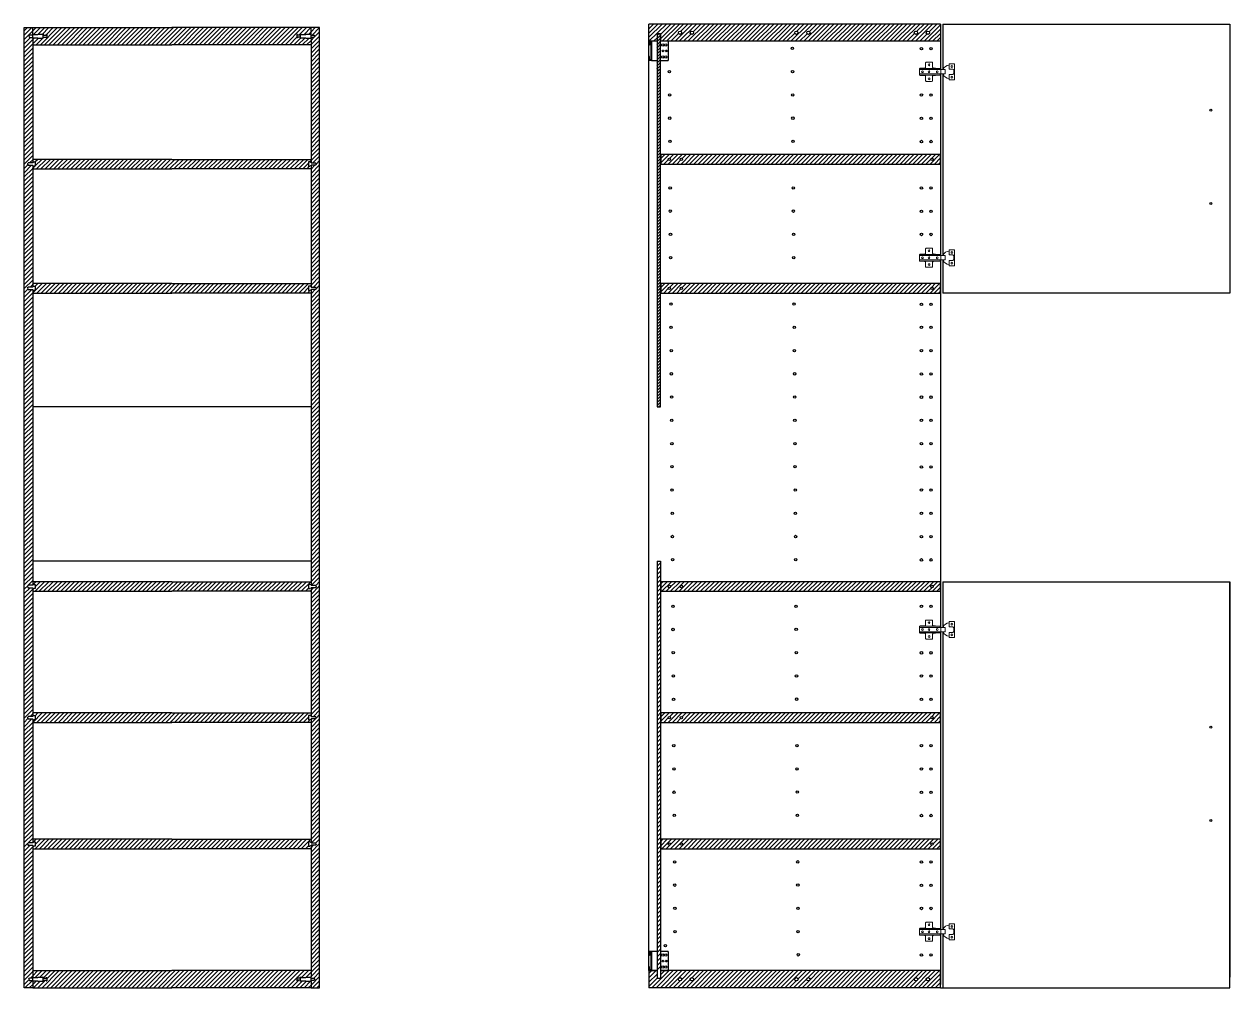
# Model space of a CAD drawing. Header units: millimetres. Extents: x 2171 to 32800, y 1650 to 15812.
# Drawn here: x 18973 to 21495, y 2810 to 4826 of the extents above; entities that cross this region are included whole.
import ezdxf

# ---------------------------------------------------------------- set-up
doc = ezdxf.new("R2010")
doc.units = ezdxf.units.MM
for name, color, linetype, lineweight in [('A-FURN_Num_Penna__252_Num_Penna__252_Num_Penna__3_Num_Penna__252_Num_Penna__252_Num_Penna__252_Num_Penna__252_Num_Penna__252_Num_Penna__252_Num_Penna__252_Num_Penna__252_Num_Penna__252_Num_Penna__252_Num_Penna__252_Num_Penna__5', 5, 'Continuous', 18), ('INFO_Num_Penna__2_Num_Penna__2_Num_Penna__2_Num_Penna__2_Num_Penna__5', 5, 'Continuous', 18), ('PDF _Geometria_Num_Penna__5', 5, 'Continuous', 18), ('PDF22_Geometry_Num_Penna__1_Num_Penna__255_Num_Penna__5_Num_Penna__5_Num_Penna__5', 5, 'Continuous', 18)]:
    doc.layers.add(name, color=color, linetype=linetype, lineweight=lineweight)

msp = doc.modelspace()

# ---------------------------------------------------------------- hatches: boundary and pattern name
h = msp.add_hatch()
h.set_pattern_fill('ANSI31', color=8, scale=2)
h.paths.add_polyline_path([(18991.2, 3372.9), (18981.4, 3372.9), (18980.2, 3375.4), (18981.4, 3377.9), (18991.2, 3377.9), (18991.2, 3378.9), (18991.2, 3385.4), (18991.2, 3647.2), (18981.4, 3647.2), (18980.2, 3649.7), (18981.4, 3652.2), (18991.2, 3652.2), (18991.2, 3653.2), (18991.2, 3659.7), (18991.2, 4270.9), (18981.4, 4270.9), (18980.2, 4273.4), (18981.4, 4275.9), (18991.2, 4275.9), (18991.2, 4276.9), (18991.2, 4283.4), (18991.2, 4530.4), (18981.4, 4530.4), (18980.2, 4532.9), (18981.4, 4535.4), (18991.2, 4535.4), (18991.2, 4536.4), (18991.2, 4542.9), (18991.2, 4797.9), (18984.4, 4797.9), (18983.2, 4800.4), (18984.4, 4802.9), (18991.2, 4802.9), (18991.2, 4805.4), (18991.2, 4818.4), (18973.2, 4818.4), (18973.2, 2810.4), (18991.2, 2810.4), (18991.2, 2825.9), (18984.4, 2825.9), (18983.2, 2828.4), (18984.4, 2830.9), (18991.2, 2830.9), (18991.2, 2833.4), (18991.2, 2846.4), (18991.2, 3108.6), (18981.4, 3108.6), (18980.2, 3111.1), (18981.4, 3113.6), (18991.2, 3113.6), (18991.2, 3114.6), (18991.2, 3121.1)])
h = msp.add_hatch()
h.set_pattern_fill('ANSI31', color=8, scale=2)
h.paths.add_polyline_path([(19551.2, 4805.4), (19552.2, 4804.1), (19562.2, 4804.1), (19572.2, 4804.1), (19573.2, 4805.4), (19573.2, 4818.4), (19282.2, 4818.4), (18991.2, 4818.4), (18991.2, 4805.4), (18992.2, 4804.1), (19002.2, 4804.1), (19012.2, 4804.1), (19013.2, 4805.4), (19013.2, 4802.4), (19019.2, 4802.4), (19019.2, 4803.9), (19020.7, 4803.9), (19020.7, 4796.9), (19019.2, 4796.9), (19019.2, 4798.4), (19013.2, 4798.4), (19013.2, 4795.4), (19012.2, 4796.6), (19002.2, 4796.6), (18992.2, 4796.6), (18991.2, 4795.4), (18991.2, 4782.4), (19282.2, 4782.4), (19573.2, 4782.4), (19573.2, 4795.4), (19572.2, 4796.6), (19562.2, 4796.6), (19552.2, 4796.6), (19551.2, 4795.4), (19551.2, 4798.4), (19545.2, 4798.4), (19545.2, 4796.9), (19543.7, 4796.9), (19543.7, 4803.9), (19545.2, 4803.9), (19545.2, 4802.4), (19551.2, 4802.4)])
h = msp.add_hatch()
h.set_pattern_fill('ANSI31', color=8, scale=2)
h.paths.add_polyline_path([(19573.2, 3372.9), (19583, 3372.9), (19584.2, 3375.4), (19583, 3377.9), (19573.2, 3377.9), (19573.2, 3378.9), (19573.2, 3385.4), (19573.2, 3647.2), (19583, 3647.2), (19584.2, 3649.7), (19583, 3652.2), (19573.2, 3652.2), (19573.2, 3653.2), (19573.2, 3659.7), (19573.2, 4270.9), (19583, 4270.9), (19584.2, 4273.4), (19583, 4275.9), (19573.2, 4275.9), (19573.2, 4276.9), (19573.2, 4283.4), (19573.2, 4530.4), (19583, 4530.4), (19584.2, 4532.9), (19583, 4535.4), (19573.2, 4535.4), (19573.2, 4536.4), (19573.2, 4542.9), (19573.2, 4797.9), (19580, 4797.9), (19581.2, 4800.4), (19580, 4802.9), (19573.2, 4802.9), (19573.2, 4805.4), (19573.2, 4818.4), (19591.2, 4818.4), (19591.2, 2810.4), (19573.2, 2810.4), (19573.2, 2825.9), (19580, 2825.9), (19581.2, 2828.4), (19580, 2830.9), (19573.2, 2830.9), (19573.2, 2833.4), (19573.2, 2846.4), (19573.2, 3108.6), (19583, 3108.6), (19584.2, 3111.1), (19583, 3113.6), (19573.2, 3113.6), (19573.2, 3114.6), (19573.2, 3121.1)])
h = msp.add_hatch()
h.set_pattern_fill('ANSI31', color=8, scale=1.4)
h.paths.add_polyline_path([(20304, 4805.3), (20297, 4805.3), (20297, 4789.7), (20297, 4730.4), (20304, 4730.4)])
h = msp.add_hatch()
h.set_pattern_fill('ANSI31', color=8, scale=1.4)
edge = h.paths.add_edge_path()
edge.add_line((20297, 4025.3), (20304, 4025.3))
edge.add_line((20304, 4025.3), (20304, 4805.3))
edge.add_line((20297, 4805.3), (20297, 4025.3))
edge.add_line((20297, 4730.4), (20304, 4730.4))
h = msp.add_hatch()
h.set_pattern_fill('ANSI31', color=8, scale=2)
h.paths.add_polyline_path([(19568.2, 4537.4), (19570.7, 4537.4), (19573.2, 4536.4), (19573.2, 4542.9), (19282.2, 4542.9), (18991.2, 4542.9), (18991.2, 4536.4), (18993.7, 4537.4), (18996.2, 4537.4), (18996.2, 4528.4), (18993.7, 4528.4), (18991.2, 4529.4), (18991.2, 4522.9), (19282.2, 4522.9), (19573.2, 4522.9), (19573.2, 4529.4), (19570.7, 4528.4), (19568.2, 4528.4)])
h = msp.add_hatch()
h.set_pattern_fill('ANSI31', color=8, scale=2)
h.paths.add_polyline_path([(20890, 4552.9), (20604.7, 4552.9), (20304.7, 4552.9), (20304.7, 4532.9), (20604.7, 4532.9), (20890, 4532.9)])
h.paths.add_polyline_path([(20345.4, 4542.9, -1), (20350.4, 4542.9, -1)], flags=16)
h.paths.add_polyline_path([(20320.4, 4542.9, -1), (20325.4, 4542.9, -1)], flags=16)
h.paths.add_polyline_path([(20874.3, 4542.9, -1), (20869.3, 4542.9, -1)], flags=16)
h.paths.add_polyline_path([(20890, 4283.4), (20604.7, 4283.4), (20304.7, 4283.4), (20304.7, 4263.4), (20604.7, 4263.4), (20890, 4263.4)])
h.paths.add_polyline_path([(20345.4, 4273.4, -1), (20350.4, 4273.4, -1)], flags=16)
h.paths.add_polyline_path([(20320.4, 4273.4, -1), (20325.4, 4273.4, -1)], flags=16)
h.paths.add_polyline_path([(20874.3, 4273.4, -1), (20869.3, 4273.4, -1)], flags=16)
h = msp.add_hatch()
h.set_pattern_fill('ANSI31', color=8, scale=2)
h.paths.add_polyline_path([(19568.2, 4277.9), (19570.7, 4277.9), (19573.2, 4276.9), (19573.2, 4283.4), (19282.2, 4283.4), (18991.2, 4283.4), (18991.2, 4276.9), (18993.7, 4277.9), (18996.2, 4277.9), (18996.2, 4268.9), (18993.7, 4268.9), (18991.2, 4269.9), (18991.2, 4263.4), (19282.2, 4263.4), (19573.2, 4263.4), (19573.2, 4269.9), (19570.7, 4268.9), (19568.2, 4268.9)])
h = msp.add_hatch()
h.set_pattern_fill('ANSI31', color=8, scale=2)
h.paths.add_polyline_path([(20297, 2830.8), (20304, 2830.8), (20304, 3702.8), (20297, 3702.8)])
edge = h.paths.add_edge_path()
edge.add_line((20297, 2846.4), (20297, 2830.8))
edge.add_line((20304, 2830.8), (20304, 2846.4))
h = msp.add_hatch()
h.set_pattern_fill('ANSI31', color=8, scale=2)
h.paths.add_polyline_path([(19573.2, 3646.2), (19570.7, 3645.2), (19568.2, 3645.2), (19568.2, 3654.2), (19570.7, 3654.2), (19573.2, 3653.2), (19573.2, 3659.7), (19282.2, 3659.7), (18991.2, 3659.7), (18991.2, 3653.2), (18993.7, 3654.2), (18996.2, 3654.2), (18996.2, 3645.2), (18993.7, 3645.2), (18991.2, 3646.2), (18991.2, 3639.7), (19282.2, 3639.7), (19573.2, 3639.7)])
h = msp.add_hatch()
h.set_pattern_fill('ANSI31', color=8, scale=2)
h.paths.add_polyline_path([(20890, 3659.7), (20604.7, 3659.7), (20304.7, 3659.7), (20304.7, 3639.7), (20604.7, 3639.7), (20890, 3639.7)])
h.paths.add_polyline_path([(20345.4, 3649.7, -1), (20350.4, 3649.7, -1)], flags=16)
h.paths.add_polyline_path([(20320.4, 3649.7, -1), (20325.4, 3649.7, -1)], flags=16)
h.paths.add_polyline_path([(20874.3, 3649.7, -1), (20869.3, 3649.7, -1)], flags=16)
h = msp.add_hatch()
h.set_pattern_fill('ANSI31', color=8, scale=2)
h.paths.add_polyline_path([(19568.2, 3379.9), (19570.7, 3379.9), (19573.2, 3378.9), (19573.2, 3385.4), (19282.2, 3385.4), (18991.2, 3385.4), (18991.2, 3378.9), (18993.7, 3379.9), (18996.2, 3379.9), (18996.2, 3370.9), (18993.7, 3370.9), (18991.2, 3371.9), (18991.2, 3365.4), (19282.2, 3365.4), (19573.2, 3365.4), (19573.2, 3371.9), (19570.7, 3370.9), (19568.2, 3370.9)])
h = msp.add_hatch()
h.set_pattern_fill('ANSI31', color=8, scale=2)
h.paths.add_polyline_path([(20890, 3385.4), (20604.7, 3385.4), (20304.7, 3385.4), (20304.7, 3365.4), (20604.7, 3365.4), (20890, 3365.4)])
h.paths.add_polyline_path([(20345.4, 3375.4, -1), (20350.4, 3375.4, -1)], flags=16)
h.paths.add_polyline_path([(20320.4, 3375.4, -1), (20325.4, 3375.4, -1)], flags=16)
h.paths.add_polyline_path([(20874.3, 3375.4, -1), (20869.3, 3375.4, -1)], flags=16)
h = msp.add_hatch()
h.set_pattern_fill('ANSI31', color=8, scale=2)
h.paths.add_polyline_path([(19568.2, 3115.6), (19570.7, 3115.6), (19573.2, 3114.6), (19573.2, 3121.1), (19282.2, 3121.1), (18991.2, 3121.1), (18991.2, 3114.6), (18993.7, 3115.6), (18996.2, 3115.6), (18996.2, 3106.6), (18993.7, 3106.6), (18991.2, 3107.6), (18991.2, 3101.1), (19282.2, 3101.1), (19573.2, 3101.1), (19573.2, 3107.6), (19570.7, 3106.6), (19568.2, 3106.6)])
h = msp.add_hatch()
h.set_pattern_fill('ANSI31', color=8, scale=2)
edge = h.paths.add_edge_path(flags=16)
edge.add_arc((20871.8, 3111.1), 2.5, 0, 360)
edge = h.paths.add_edge_path(flags=16)
edge.add_arc((20347.9, 3111.1), 2.5, 0, 360)
edge = h.paths.add_edge_path(flags=16)
edge.add_arc((20322.9, 3111.1), 2.5, 0, 360)
h.paths.add_polyline_path([(20304.7, 3121.1), (20304.7, 3101.1), (20604.7, 3101.1), (20890, 3101.1), (20890, 3121.1), (20604.7, 3121.1)])
h = msp.add_hatch()
h.set_pattern_fill('ANSI31', color=8, scale=2)
h.paths.add_polyline_path([(19543.7, 2831.9), (19545.2, 2831.9), (19545.2, 2830.4), (19551.2, 2830.4), (19551.2, 2833.4), (19552.2, 2832.1), (19562.2, 2832.1), (19572.2, 2832.1), (19573.2, 2833.4), (19573.2, 2846.4), (19282.2, 2846.4), (18991.2, 2846.4), (18991.2, 2833.4), (18992.2, 2832.1), (19002.2, 2832.1), (19012.2, 2832.1), (19013.2, 2833.4), (19013.2, 2830.4), (19019.2, 2830.4), (19019.2, 2831.9), (19020.7, 2831.9), (19020.7, 2824.9), (19019.2, 2824.9), (19019.2, 2826.4), (19013.2, 2826.4), (19013.2, 2823.4), (19012.2, 2824.6), (19002.2, 2824.6), (18992.2, 2824.6), (18991.2, 2823.4), (18991.2, 2810.4), (19282.2, 2810.4), (19573.2, 2810.4), (19573.2, 2823.4), (19572.2, 2824.6), (19562.2, 2824.6), (19552.2, 2824.6), (19551.2, 2823.4), (19551.2, 2826.4), (19545.2, 2826.4), (19545.2, 2824.9), (19543.7, 2824.9)])
h = msp.add_hatch()
h.set_pattern_fill('ANSI31', color=8, scale=2)
h.paths.add_polyline_path([(20890, 2846.4), (20304, 2846.4), (20304, 2830.8), (20297, 2830.8), (20297, 2846.4), (20280, 2846.4), (20280, 2810.4), (20889.4, 2810.4), (20890, 2811)])
h.paths.add_polyline_path([(20366.5, 2828.4, -1), (20373.5, 2828.4, -1)], flags=16)
h.paths.add_polyline_path([(20341.5, 2828.4, -1), (20348.5, 2828.4, -1)], flags=16)
h.paths.add_polyline_path([(20592, 2828.4, -1), (20585, 2828.4, -1)], flags=16)
h.paths.add_polyline_path([(20617, 2828.4, -1), (20610, 2828.4, -1)], flags=16)
h.paths.add_polyline_path([(20842, 2828.4, -1), (20835, 2828.4, -1)], flags=16)
h.paths.add_polyline_path([(20867, 2828.4, -1), (20860, 2828.4, -1)], flags=16)

# ---------------------------------------------------------------- linework, layer by layer
at = {"color": 1}
for p, q in [((18973.2, 2810.4), (18973.2, 4818.4)), ((18973.2, 4818.4), (18991.2, 4818.4)), ((18991.2, 4818.4), (19282.2, 4818.4)), ((18991.2, 4805.4), (18991.2, 4818.4)), ((19573.2, 4818.4), (19282.2, 4818.4)), ((19591.2, 4818.4), (19573.2, 4818.4)), ((19573.2, 4805.4), (19573.2, 4818.4)), ((19591.2, 2810.4), (19591.2, 4818.4)), ((20890, 4825.7), (20280, 4825.7)), ((20280, 4789.7), (20280, 4825.7)), ((20890, 4825.7), (20890, 4789.7)), ((18991.2, 4795.4), (18991.2, 4536.4)), ((19573.2, 4795.4), (19573.2, 4536.4)), ((20297, 4805.3), (20304, 4805.3)), ((20297, 4805.3), (20297, 4789.7)), ((18991.2, 4782.4), (19282.2, 4782.4)), ((19573.2, 4782.4), (19282.2, 4782.4)), ((20297, 4789.7), (20280, 4789.7)), ((20285, 4789.7), (20280, 4789.7)), ((20320, 4789.7), (20304, 4789.7)), ((20890, 4789.7), (20320, 4789.7)), ((19282.2, 4542.9), (18991.2, 4542.9)), ((19282.2, 4542.9), (19573.2, 4542.9)), ((20604.7, 4552.9), (20304.7, 4552.9)), ((20304.7, 4552.9), (20304.7, 4532.9)), ((20890, 4552.9), (20604.7, 4552.9)), ((20890, 4532.9), (20890, 4552.9)), ((18991.2, 4529.4), (18991.2, 4276.9)), ((18991.2, 4522.9), (19282.2, 4522.9)), ((19573.2, 4522.9), (19282.2, 4522.9)), ((19573.2, 4529.4), (19573.2, 4276.9)), ((20304.7, 4532.9), (20604.7, 4532.9)), ((20604.7, 4532.9), (20890, 4532.9)), ((19282.2, 4283.4), (18991.2, 4283.4)), ((18991.2, 4269.9), (18991.2, 3653.2)), ((18991.2, 4263.4), (19282.2, 4263.4)), ((19282.2, 4283.4), (19573.2, 4283.4)), ((19573.2, 4263.4), (19282.2, 4263.4)), ((19573.2, 4269.9), (19573.2, 3653.2)), ((20604.7, 4283.4), (20304.7, 4283.4)), ((20304.7, 4283.4), (20304.7, 4263.4)), ((20304.7, 4263.4), (20604.7, 4263.4)), ((20890, 4283.4), (20604.7, 4283.4)), ((20604.7, 4263.4), (20890, 4263.4)), ((20890, 4263.4), (20890, 4283.4)), ((19282.2, 3659.7), (18991.2, 3659.7)), ((19282.2, 3659.7), (19573.2, 3659.7)), ((20604.7, 3659.7), (20304.7, 3659.7)), ((20304.7, 3659.7), (20304.7, 3639.7)), ((20890, 3659.7), (20604.7, 3659.7)), ((20890, 3639.7), (20890, 3659.7)), ((18991.2, 3646.2), (18991.2, 3378.9)), ((18991.2, 3639.7), (19282.2, 3639.7)), ((19573.2, 3639.7), (19282.2, 3639.7)), ((19573.2, 3646.2), (19573.2, 3378.9)), ((20304.7, 3639.7), (20604.7, 3639.7)), ((20604.7, 3639.7), (20890, 3639.7)), ((19282.2, 3385.4), (18991.2, 3385.4)), ((19282.2, 3385.4), (19573.2, 3385.4)), ((20604.7, 3385.4), (20304.7, 3385.4)), ((20304.7, 3385.4), (20304.7, 3365.4)), ((20890, 3385.4), (20604.7, 3385.4)), ((20890, 3365.4), (20890, 3385.4)), ((18991.2, 3371.9), (18991.2, 3114.6)), ((18991.2, 3365.4), (19282.2, 3365.4)), ((19573.2, 3365.4), (19282.2, 3365.4)), ((19573.2, 3371.9), (19573.2, 3114.6)), ((20304.7, 3365.4), (20604.7, 3365.4)), ((20604.7, 3365.4), (20890, 3365.4)), ((19282.2, 3121.1), (18991.2, 3121.1)), ((18991.2, 3107.6), (18991.2, 2833.4)), ((19282.2, 3121.1), (19573.2, 3121.1)), ((19573.2, 3107.6), (19573.2, 2833.4)), ((20604.7, 3121.1), (20304.7, 3121.1)), ((20304.7, 3121.1), (20304.7, 3101.1)), ((20890, 3121.1), (20604.7, 3121.1)), ((20890, 3101.1), (20890, 3121.1)), ((18991.2, 3101.1), (19282.2, 3101.1)), ((19573.2, 3101.1), (19282.2, 3101.1)), ((20304.7, 3101.1), (20604.7, 3101.1)), ((20604.7, 3101.1), (20890, 3101.1)), ((18991.2, 2846.4), (19282.2, 2846.4)), ((19573.2, 2846.4), (19282.2, 2846.4)), ((20280, 2846.4), (20280, 2810.4)), ((20280, 2846.4), (20297, 2846.4)), ((20297, 2830.8), (20304, 2830.8)), ((20890, 2846.4), (20304, 2846.4)), ((20890, 2810.4), (20890, 2846.4)), ((18991.2, 2810.4), (18973.2, 2810.4)), ((18991.2, 2823.4), (18991.2, 2810.4)), ((18991.2, 2810.4), (19282.2, 2810.4)), ((19573.2, 2810.4), (19282.2, 2810.4)), ((19573.2, 2823.4), (19573.2, 2810.4)), ((19573.2, 2810.4), (19591.2, 2810.4)), ((20890, 2810.4), (20280, 2810.4))]:
    msp.add_line(p, q, dxfattribs=at)
at = {"color": 8, "linetype": 'Continuous'}
for p, q in [((20280, 4825), (20280.7, 4825.7)), ((20280, 4816), (20289.7, 4825.7)), ((20280, 4807.1), (20298.7, 4825.7)), ((20280, 4798.1), (20307.6, 4825.7)), ((20280, 4789.7), (20316.6, 4825.7)), ((20304, 4804.1), (20325.6, 4825.7)), ((20304, 4795.1), (20334.6, 4825.7)), ((20307.6, 4789.7), (20343.6, 4825.7)), ((20316.5, 4789.7), (20352.5, 4825.7)), ((20334.5, 4789.7), (20370.5, 4825.7)), ((20343.5, 4789.7), (20379.5, 4825.7)), ((20346.6, 4810.8), (20361.5, 4825.7)), ((20361.4, 4789.7), (20397.4, 4825.7)), ((20370.4, 4789.7), (20406.4, 4825.7)), ((20372.7, 4809.9), (20388.5, 4825.7)), ((20379.4, 4789.7), (20415.4, 4825.7)), ((20388.4, 4789.7), (20424.4, 4825.7)), ((20397.4, 4789.7), (20433.4, 4825.7)), ((20406.3, 4789.7), (20442.3, 4825.7)), ((20415.3, 4789.7), (20451.3, 4825.7)), ((20424.3, 4789.7), (20460.3, 4825.7)), ((20433.3, 4789.7), (20469.3, 4825.7)), ((20442.3, 4789.7), (20478.3, 4825.7)), ((20451.2, 4789.7), (20487.2, 4825.7)), ((20460.2, 4789.7), (20496.2, 4825.7)), ((20469.2, 4789.7), (20505.2, 4825.7)), ((20478.2, 4789.7), (20514.2, 4825.7)), ((20487.2, 4789.7), (20523.2, 4825.7)), ((20496.2, 4789.7), (20532.2, 4825.7)), ((20505.1, 4789.7), (20541.1, 4825.7)), ((20514.1, 4789.7), (20550.1, 4825.7)), ((20523.1, 4789.7), (20559.1, 4825.7)), ((20532.1, 4789.7), (20568.1, 4825.7)), ((20541.1, 4789.7), (20577.1, 4825.7)), ((20550, 4789.7), (20586, 4825.7)), ((20559, 4789.7), (20595, 4825.7)), ((20577, 4789.7), (20613, 4825.7)), ((20586, 4789.7), (20622, 4825.7)), ((20589.4, 4811.1), (20604, 4825.7)), ((20603.9, 4789.7), (20639.9, 4825.7)), ((20612.9, 4789.7), (20648.9, 4825.7)), ((20615.7, 4810.4), (20630.9, 4825.7)), ((20621.9, 4789.7), (20657.9, 4825.7)), ((20630.9, 4789.7), (20666.9, 4825.7)), ((20639.8, 4789.7), (20675.8, 4825.7)), ((20648.8, 4789.7), (20684.8, 4825.7)), ((20657.8, 4789.7), (20693.8, 4825.7)), ((20666.8, 4789.7), (20702.8, 4825.7)), ((20675.8, 4789.7), (20711.8, 4825.7)), ((20684.7, 4789.7), (20720.7, 4825.7)), ((20693.7, 4789.7), (20729.7, 4825.7)), ((20702.7, 4789.7), (20738.7, 4825.7)), ((20711.7, 4789.7), (20747.7, 4825.7)), ((20720.7, 4789.7), (20756.7, 4825.7)), ((20729.6, 4789.7), (20765.6, 4825.7)), ((20738.6, 4789.7), (20774.6, 4825.7)), ((20747.6, 4789.7), (20783.6, 4825.7)), ((20756.6, 4789.7), (20792.6, 4825.7)), ((20765.6, 4789.7), (20801.6, 4825.7)), ((20774.5, 4789.7), (20810.5, 4825.7)), ((20783.5, 4789.7), (20819.5, 4825.7)), ((20792.5, 4789.7), (20828.5, 4825.7)), ((20801.5, 4789.7), (20837.5, 4825.7)), ((20810.5, 4789.7), (20846.5, 4825.7)), ((20828.4, 4789.7), (20864.4, 4825.7)), ((20837.4, 4789.7), (20873.4, 4825.7)), ((20840.4, 4810.6), (20855.4, 4825.7)), ((20855.4, 4789.7), (20890, 4824.4)), ((20866.4, 4809.7), (20882.4, 4825.7)), ((20289.6, 4789.7), (20297, 4797.1)), ((20325.5, 4789.7), (20341.9, 4806.1)), ((20352.5, 4789.7), (20367.8, 4805)), ((20568, 4789.7), (20585.1, 4806.8)), ((20594.9, 4789.7), (20610.8, 4805.5)), ((20819.4, 4789.7), (20835.6, 4805.8)), ((20846.4, 4789.7), (20861.5, 4804.8)), ((20864.3, 4789.7), (20890, 4815.4)), ((20873.3, 4789.7), (20890, 4806.4)), ((20882.3, 4789.7), (20890, 4797.4)), ((20889.4, 2810.4), (20890, 2811))]:
    msp.add_line(p, q, dxfattribs=at)
at = {"color": 7}
for p, q in [((20895, 4825.7), (21495, 4825.7)), ((20895, 4825.7), (20895, 4730.5)), ((21495, 4825.7), (21495, 4263.4)), ((18983.2, 4800.4), (18984.4, 4802.9)), ((18983.2, 4800.4), (18984.4, 4797.9)), ((18991.2, 4802.9), (18984.4, 4802.9)), ((18984.4, 4797.9), (18991.2, 4797.9)), ((18991.2, 4802.9), (18991.2, 4805.4)), ((18991.2, 4805.4), (18992.2, 4804.1)), ((18991.2, 4797.9), (18991.2, 4802.9)), ((18991.2, 4795.4), (18991.2, 4797.9)), ((18991.2, 4795.4), (18992.2, 4796.6)), ((18992.2, 4804.1), (19002.2, 4804.1)), ((19002.2, 4796.6), (18992.2, 4796.6)), ((19012.2, 4804.1), (19002.2, 4804.1)), ((19002.2, 4796.6), (19012.2, 4796.6)), ((19013.2, 4805.4), (19012.2, 4804.1)), ((19013.2, 4795.4), (19012.2, 4796.6)), ((19013.2, 4802.9), (19013.2, 4805.4)), ((19013.2, 4805.4), (19013.2, 4802.4)), ((19013.2, 4797.9), (19013.2, 4802.9)), ((19013.2, 4802.4), (19019.2, 4802.4)), ((19013.2, 4795.4), (19013.2, 4798.4)), ((19013.2, 4798.4), (19019.2, 4798.4)), ((19013.2, 4795.4), (19013.2, 4797.9)), ((19019.2, 4802.4), (19019.2, 4803.9)), ((19019.2, 4803.9), (19020.7, 4803.9)), ((19019.2, 4798.4), (19019.2, 4796.9)), ((19019.2, 4796.9), (19020.7, 4796.9)), ((19020.7, 4803.9), (19020.7, 4796.9)), ((19545.2, 4803.9), (19543.7, 4803.9)), ((19543.7, 4803.9), (19543.7, 4796.9)), ((19545.2, 4796.9), (19543.7, 4796.9)), ((19545.2, 4802.4), (19545.2, 4803.9)), ((19551.2, 4802.4), (19545.2, 4802.4)), ((19551.2, 4798.4), (19545.2, 4798.4)), ((19545.2, 4798.4), (19545.2, 4796.9)), ((19551.2, 4802.9), (19551.2, 4805.4)), ((19551.2, 4805.4), (19552.2, 4804.1)), ((19551.2, 4805.4), (19551.2, 4802.4)), ((19551.2, 4797.9), (19551.2, 4802.9)), ((19551.2, 4795.4), (19551.2, 4798.4)), ((19551.2, 4795.4), (19551.2, 4797.9)), ((19551.2, 4795.4), (19552.2, 4796.6)), ((19552.2, 4804.1), (19562.2, 4804.1)), ((19562.2, 4796.6), (19552.2, 4796.6)), ((19572.2, 4804.1), (19562.2, 4804.1)), ((19562.2, 4796.6), (19572.2, 4796.6)), ((19573.2, 4805.4), (19572.2, 4804.1)), ((19573.2, 4795.4), (19572.2, 4796.6)), ((19573.2, 4802.9), (19573.2, 4805.4)), ((19573.2, 4797.9), (19573.2, 4802.9)), ((19573.2, 4802.9), (19580, 4802.9)), ((19580, 4797.9), (19573.2, 4797.9)), ((19573.2, 4795.4), (19573.2, 4797.9)), ((19581.2, 4800.4), (19580, 4802.9)), ((19581.2, 4800.4), (19580, 4797.9)), ((20304, 4805.3), (20297, 4805.3)), ((20297, 4805.3), (20297, 4789.7)), ((20297, 4805.3), (20297, 4025.3)), ((20304, 4805.3), (20304, 4789.7)), ((20304, 4025.3), (20304, 4805.3)), ((20280, 2846.4), (20280, 4789.7)), ((20280, 4749.7), (20280, 4757.7)), ((20297, 4730.4), (20304, 4730.4)), ((20895, 4721.5), (20895, 4341.7)), ((18980.2, 4532.9), (18981.4, 4535.4)), ((18980.2, 4532.9), (18981.4, 4530.4)), ((18991.2, 4535.4), (18981.4, 4535.4)), ((18981.4, 4535.4), (18981.4, 4535.4)), ((18981.4, 4530.4), (18991.2, 4530.4)), ((18981.4, 4530.4), (18981.4, 4530.4)), ((18991.2, 4536.4), (18993.7, 4537.4)), ((18991.2, 4535.4), (18991.2, 4536.4)), ((18991.2, 4529.4), (18991.2, 4530.4)), ((18991.2, 4529.4), (18993.7, 4528.4)), ((18993.7, 4537.4), (18996.2, 4537.4)), ((18996.2, 4528.4), (18993.7, 4528.4)), ((18996.2, 4537.4), (18996.2, 4528.4)), ((19570.7, 4537.4), (19568.2, 4537.4)), ((19568.2, 4537.4), (19568.2, 4528.4)), ((19568.2, 4528.4), (19570.7, 4528.4)), ((19573.2, 4536.4), (19570.7, 4537.4)), ((19573.2, 4529.4), (19570.7, 4528.4)), ((19573.2, 4535.4), (19573.2, 4536.4)), ((19573.2, 4535.4), (19583, 4535.4)), ((19573.2, 4529.4), (19573.2, 4530.4)), ((19583, 4530.4), (19573.2, 4530.4)), ((19583, 4535.4), (19583, 4535.4)), ((19584.2, 4532.9), (19583, 4535.4)), ((19584.2, 4532.9), (19583, 4530.4)), ((19583, 4530.4), (19583, 4530.4)), ((20890, 4332.7), (20890, 3564.1)), ((20895, 4332.7), (20895, 4263.4)), ((18980.2, 4273.4), (18981.4, 4275.9)), ((18980.2, 4273.4), (18981.4, 4270.9)), ((18991.2, 4275.9), (18981.4, 4275.9)), ((18981.4, 4275.9), (18981.4, 4275.9)), ((18981.4, 4270.9), (18991.2, 4270.9)), ((18981.4, 4270.9), (18981.4, 4270.9)), ((18991.2, 4276.9), (18993.7, 4277.9)), ((18991.2, 4275.9), (18991.2, 4276.9)), ((18991.2, 4269.9), (18991.2, 4270.9)), ((18991.2, 4269.9), (18993.7, 4268.9)), ((18993.7, 4277.9), (18996.2, 4277.9)), ((18996.2, 4268.9), (18993.7, 4268.9)), ((18996.2, 4277.9), (18996.2, 4268.9)), ((19570.7, 4277.9), (19568.2, 4277.9)), ((19568.2, 4277.9), (19568.2, 4268.9)), ((19568.2, 4268.9), (19570.7, 4268.9)), ((19573.2, 4276.9), (19570.7, 4277.9)), ((19573.2, 4269.9), (19570.7, 4268.9)), ((19573.2, 4275.9), (19573.2, 4276.9)), ((19573.2, 4275.9), (19583, 4275.9)), ((19573.2, 4269.9), (19573.2, 4270.9)), ((19583, 4270.9), (19573.2, 4270.9)), ((19583, 4275.9), (19583, 4275.9)), ((19584.2, 4273.4), (19583, 4275.9)), ((19584.2, 4273.4), (19583, 4270.9)), ((19583, 4270.9), (19583, 4270.9)), ((21495, 4263.4), (20895, 4263.4)), ((19573.2, 4025.3), (18991.2, 4025.3)), ((20297, 4025.3), (20304, 4025.3)), ((19573.2, 3702.8), (18991.2, 3702.8)), ((20297, 3702.8), (20297, 2830.8)), ((20297, 3702.8), (20304, 3702.8)), ((20304, 3702.8), (20304, 2830.8)), ((20895, 3659.7), (21495, 3659.7)), ((20895, 3659.7), (20895, 3564.1)), ((21495, 3659.7), (21495, 2832.9)), ((21495, 2810.4), (21495, 3659.7)), ((18980.2, 3649.7), (18981.4, 3652.2)), ((18980.2, 3649.7), (18981.4, 3647.2)), ((18991.2, 3652.2), (18981.4, 3652.2)), ((18981.4, 3652.2), (18981.4, 3652.2)), ((18981.4, 3647.2), (18991.2, 3647.2)), ((18981.4, 3647.2), (18981.4, 3647.2)), ((18991.2, 3653.2), (18993.7, 3654.2)), ((18991.2, 3652.2), (18991.2, 3653.2)), ((18991.2, 3646.2), (18991.2, 3647.2)), ((18991.2, 3646.2), (18993.7, 3645.2)), ((18993.7, 3654.2), (18996.2, 3654.2)), ((18996.2, 3645.2), (18993.7, 3645.2)), ((18996.2, 3654.2), (18996.2, 3645.2)), ((19570.7, 3654.2), (19568.2, 3654.2)), ((19568.2, 3654.2), (19568.2, 3645.2)), ((19568.2, 3645.2), (19570.7, 3645.2)), ((19573.2, 3653.2), (19570.7, 3654.2)), ((19573.2, 3646.2), (19570.7, 3645.2)), ((19573.2, 3652.2), (19573.2, 3653.2)), ((19573.2, 3652.2), (19583, 3652.2)), ((19573.2, 3646.2), (19573.2, 3647.2)), ((19583, 3647.2), (19573.2, 3647.2)), ((19583, 3652.2), (19583, 3652.2)), ((19584.2, 3649.7), (19583, 3652.2)), ((19584.2, 3649.7), (19583, 3647.2)), ((19583, 3647.2), (19583, 3647.2)), ((20890, 3555.1), (20890, 2932.3)), ((20895, 3555.1), (20895, 2932.3)), ((18991.2, 3378.9), (18993.7, 3379.9)), ((18993.7, 3379.9), (18996.2, 3379.9)), ((18996.2, 3379.9), (18996.2, 3370.9)), ((19570.7, 3379.9), (19568.2, 3379.9)), ((19568.2, 3379.9), (19568.2, 3370.9)), ((19573.2, 3378.9), (19570.7, 3379.9)), ((18980.2, 3375.4), (18981.4, 3377.9)), ((18980.2, 3375.4), (18981.4, 3372.9)), ((18991.2, 3377.9), (18981.4, 3377.9)), ((18981.4, 3377.9), (18981.4, 3377.9)), ((18981.4, 3372.9), (18991.2, 3372.9)), ((18981.4, 3372.9), (18981.4, 3372.9)), ((18991.2, 3377.9), (18991.2, 3378.9)), ((18991.2, 3371.9), (18991.2, 3372.9)), ((18991.2, 3371.9), (18993.7, 3370.9)), ((18996.2, 3370.9), (18993.7, 3370.9)), ((19568.2, 3370.9), (19570.7, 3370.9)), ((19573.2, 3371.9), (19570.7, 3370.9)), ((19573.2, 3377.9), (19573.2, 3378.9)), ((19573.2, 3377.9), (19583, 3377.9)), ((19573.2, 3371.9), (19573.2, 3372.9)), ((19583, 3372.9), (19573.2, 3372.9)), ((19583, 3377.9), (19583, 3377.9)), ((19584.2, 3375.4), (19583, 3377.9)), ((19584.2, 3375.4), (19583, 3372.9)), ((19583, 3372.9), (19583, 3372.9)), ((18980.2, 3111.1), (18981.4, 3113.6)), ((18980.2, 3111.1), (18981.4, 3108.6)), ((18991.2, 3113.6), (18981.4, 3113.6)), ((18981.4, 3113.6), (18981.4, 3113.6)), ((18981.4, 3108.6), (18991.2, 3108.6)), ((18981.4, 3108.6), (18981.4, 3108.6)), ((18991.2, 3114.6), (18993.7, 3115.6)), ((18991.2, 3113.6), (18991.2, 3114.6)), ((18991.2, 3107.6), (18991.2, 3108.6)), ((18991.2, 3107.6), (18993.7, 3106.6)), ((18993.7, 3115.6), (18996.2, 3115.6)), ((18996.2, 3106.6), (18993.7, 3106.6)), ((18996.2, 3115.6), (18996.2, 3106.6)), ((19570.7, 3115.6), (19568.2, 3115.6)), ((19568.2, 3115.6), (19568.2, 3106.6)), ((19568.2, 3106.6), (19570.7, 3106.6)), ((19573.2, 3114.6), (19570.7, 3115.6)), ((19573.2, 3107.6), (19570.7, 3106.6)), ((19573.2, 3113.6), (19573.2, 3114.6)), ((19573.2, 3113.6), (19583, 3113.6)), ((19573.2, 3107.6), (19573.2, 3108.6)), ((19583, 3108.6), (19573.2, 3108.6)), ((19583, 3113.6), (19583, 3113.6)), ((19584.2, 3111.1), (19583, 3113.6)), ((19584.2, 3111.1), (19583, 3108.6)), ((19583, 3108.6), (19583, 3108.6)), ((20890, 2923.3), (20890, 2817.7)), ((20895, 2923.3), (20895, 2810.4)), ((18983.2, 2828.4), (18984.4, 2830.9)), ((18983.2, 2828.4), (18984.4, 2825.9)), ((18991.2, 2830.9), (18984.4, 2830.9)), ((18984.4, 2825.9), (18991.2, 2825.9)), ((18991.2, 2830.9), (18991.2, 2833.4)), ((18991.2, 2833.4), (18992.2, 2832.1)), ((18991.2, 2825.9), (18991.2, 2830.9)), ((18991.2, 2823.4), (18991.2, 2825.9)), ((18991.2, 2823.4), (18992.2, 2824.6)), ((18992.2, 2832.1), (19002.2, 2832.1)), ((19002.2, 2824.6), (18992.2, 2824.6)), ((19012.2, 2832.1), (19002.2, 2832.1)), ((19002.2, 2824.6), (19012.2, 2824.6)), ((19013.2, 2833.4), (19012.2, 2832.1)), ((19013.2, 2823.4), (19012.2, 2824.6)), ((19013.2, 2830.9), (19013.2, 2833.4)), ((19013.2, 2833.4), (19013.2, 2830.4)), ((19013.2, 2825.9), (19013.2, 2830.9)), ((19013.2, 2830.4), (19019.2, 2830.4)), ((19013.2, 2823.4), (19013.2, 2826.4)), ((19013.2, 2826.4), (19019.2, 2826.4)), ((19013.2, 2823.4), (19013.2, 2825.9)), ((19019.2, 2830.4), (19019.2, 2831.9)), ((19019.2, 2831.9), (19020.7, 2831.9)), ((19019.2, 2826.4), (19019.2, 2824.9)), ((19019.2, 2824.9), (19020.7, 2824.9)), ((19020.7, 2831.9), (19020.7, 2824.9)), ((19545.2, 2831.9), (19543.7, 2831.9)), ((19543.7, 2831.9), (19543.7, 2824.9)), ((19545.2, 2824.9), (19543.7, 2824.9)), ((19545.2, 2830.4), (19545.2, 2831.9)), ((19551.2, 2830.4), (19545.2, 2830.4)), ((19551.2, 2826.4), (19545.2, 2826.4)), ((19545.2, 2826.4), (19545.2, 2824.9)), ((19551.2, 2830.9), (19551.2, 2833.4)), ((19551.2, 2833.4), (19552.2, 2832.1)), ((19551.2, 2833.4), (19551.2, 2830.4)), ((19551.2, 2825.9), (19551.2, 2830.9)), ((19551.2, 2823.4), (19551.2, 2826.4)), ((19551.2, 2823.4), (19551.2, 2825.9)), ((19551.2, 2823.4), (19552.2, 2824.6)), ((19552.2, 2832.1), (19562.2, 2832.1)), ((19562.2, 2824.6), (19552.2, 2824.6)), ((19572.2, 2832.1), (19562.2, 2832.1)), ((19562.2, 2824.6), (19572.2, 2824.6)), ((19573.2, 2833.4), (19572.2, 2832.1)), ((19573.2, 2823.4), (19572.2, 2824.6)), ((19573.2, 2830.9), (19573.2, 2833.4)), ((19573.2, 2825.9), (19573.2, 2830.9)), ((19573.2, 2830.9), (19580, 2830.9)), ((19580, 2825.9), (19573.2, 2825.9)), ((19573.2, 2823.4), (19573.2, 2825.9)), ((19581.2, 2828.4), (19580, 2830.9)), ((19581.2, 2828.4), (19580, 2825.9)), ((20890, 2810.4), (20895, 2810.4)), ((20895, 2810.4), (21495, 2810.4))]:
    msp.add_line(p, q, dxfattribs=at)
at = {"color": 8}
for p, q in [((20304, 4805.3), (20304, 4789.7)), ((20280, 4789.7), (20280, 4781.7)), ((20281.5, 4781.7), (20280, 4781.7)), ((20281.5, 4788.2), (20281.5, 4781.7)), ((20281.5, 4788.2), (20284, 4788.2)), ((20284, 4788.2), (20284, 4751.2)), ((20285, 4789.7), (20285, 4749.7)), ((20320, 4789.7), (20320, 4749.7)), ((20890, 4789.7), (20890, 4730.5)), ((20281.5, 4757.7), (20280, 4757.7)), ((20285, 4749.7), (20280, 4749.7)), ((20281.5, 4751.2), (20281.5, 4757.7)), ((20284, 4751.2), (20281.5, 4751.2)), ((20285, 4749.7), (20297, 4749.7)), ((20304, 4749.7), (20320, 4749.7)), ((20890, 4721.5), (20890, 4341.7)), ((20297, 2886.4), (20280, 2886.4)), ((20285, 2886.4), (20280, 2886.4)), ((20280, 2886.4), (20280, 2878.4)), ((20281.5, 2878.4), (20280, 2878.4)), ((20284, 2884.9), (20281.5, 2884.9)), ((20281.5, 2884.9), (20281.5, 2878.4)), ((20284, 2884.9), (20284, 2847.9)), ((20297, 2886.4), (20285, 2886.4)), ((20285, 2886.4), (20285, 2846.4)), ((20320, 2886.4), (20304, 2886.4)), ((20320, 2886.4), (20320, 2846.4)), ((20280, 2846.4), (20280, 2854.4)), ((20281.5, 2854.4), (20280, 2854.4)), ((20281.5, 2847.9), (20281.5, 2854.4)), ((20297, 2846.4), (20280, 2846.4)), ((20285, 2846.4), (20280, 2846.4)), ((20284, 2847.9), (20281.5, 2847.9)), ((20285, 2846.4), (20297, 2846.4)), ((20304, 2846.4), (20320, 2846.4)), ((20304, 2846.4), (20320, 2846.4))]:
    msp.add_line(p, q, dxfattribs=at)
for centre, radius in [((20345, 4807.7), 3.5), ((20370, 4807.7), 3.5), ((20588.5, 4807.7), 3.5), ((20613.5, 4807.7), 3.5), ((20838.5, 4807.7), 3.5), ((20863.5, 4807.7), 3.5), ((20308.9, 4782.2), 2.5), ((20309.4, 4769.7), 1.75), ((20315.2, 4782.2), 2.5), ((20316.3, 4769.7), 1.75), ((20580, 4774.8), 2.5), ((20850, 4774.6), 2.5), ((20870, 4774.6), 2.5), ((20308.9, 4757.2), 2.5), ((20315.2, 4757.2), 2.5), ((20322.8, 4726.2), 2.5), ((20580.3, 4726.2), 2.5), ((20323.2, 4677.6), 2.5), ((20580.7, 4677.6), 2.5), ((20850, 4677.4), 2.5), ((20870, 4677.4), 2.5), ((21455, 4645.7), 2), ((20323.5, 4629), 2.5), ((20581, 4629), 2.5), ((20850, 4628.8), 2.5), ((20870, 4628.8), 2.5), ((20323.8, 4580.4), 2.5), ((20581.3, 4580.4), 2.5), ((20850, 4580.2), 2.5), ((20870, 4580.2), 2.5), ((20322.9, 4542.9), 2.5), ((20347.9, 4542.9), 2.5), ((20871.8, 4542.9), 2.5), ((20324.4, 4483.2), 2.5), ((20581.9, 4483.2), 2.5), ((20850, 4483), 2.5), ((20870, 4483), 2.5), ((21455, 4450.7), 2), ((20324.7, 4434.6), 2.5), ((20582.2, 4434.6), 2.5), ((20850, 4434.4), 2.5), ((20870, 4434.4), 2.5), ((20325.1, 4386), 2.5), ((20582.6, 4386), 2.5), ((20850, 4385.8), 2.5), ((20870, 4385.8), 2.5), ((20325.4, 4337.4), 2.5), ((20582.9, 4337.4), 2.5), ((20322.9, 4273.4), 2.5), ((20347.9, 4273.4), 2.5), ((20871.8, 4273.4), 2.5), ((20326, 4240.2), 2.5), ((20583.5, 4240.2), 2.5), ((20850, 4240), 2.5), ((20870, 4240), 2.5), ((20326.3, 4191.6), 2.5), ((20583.8, 4191.6), 2.5), ((20850, 4191.4), 2.5), ((20870, 4191.4), 2.5), ((20326.6, 4143), 2.5), ((20584.1, 4143), 2.5), ((20850, 4142.8), 2.5), ((20870, 4142.8), 2.5), ((20327, 4094.4), 2.5), ((20584.5, 4094.4), 2.5), ((20850, 4094.2), 2.5), ((20870, 4094.2), 2.5), ((20327.3, 4045.8), 2.5), ((20584.8, 4045.8), 2.5), ((20850, 4045.6), 2.5), ((20870, 4045.6), 2.5), ((20327.6, 3997.2), 2.5), ((20585.1, 3997.2), 2.5), ((20850, 3997), 2.5), ((20870, 3997), 2.5), ((20327.9, 3948.6), 2.5), ((20585.4, 3948.6), 2.5), ((20850, 3948.4), 2.5), ((20870, 3948.4), 2.5), ((20328.2, 3900), 2.5), ((20585.7, 3900), 2.5), ((20850, 3899.8), 2.5), ((20870, 3899.8), 2.5), ((20328.5, 3851.4), 2.5), ((20586, 3851.4), 2.5), ((20850, 3851.2), 2.5), ((20870, 3851.2), 2.5), ((20328.8, 3802.8), 2.5), ((20586.3, 3802.8), 2.5), ((20850, 3802.6), 2.5), ((20870, 3802.6), 2.5), ((20329.2, 3754.2), 2.5), ((20586.7, 3754.2), 2.5), ((20850, 3754), 2.5), ((20870, 3754), 2.5), ((20329.5, 3705.6), 2.5), ((20587, 3705.6), 2.5), ((20850, 3705.4), 2.5), ((20870, 3705.4), 2.5), ((20322.9, 3649.7), 2.5), ((20347.9, 3649.7), 2.5), ((20871.8, 3649.7), 2.5), ((20330.1, 3608.4), 2.5), ((20587.6, 3608.5), 2.5), ((20850, 3608.2), 2.5), ((20870, 3608.2), 2.5), ((20330.4, 3559.8), 2.5), ((20587.9, 3559.9), 2.5), ((20330.7, 3511.2), 2.5), ((20588.2, 3511.3), 2.5), ((20850, 3511), 2.5), ((20870, 3511), 2.5), ((20331.1, 3462.6), 2.5), ((20588.6, 3462.7), 2.5), ((20850, 3462.4), 2.5), ((20870, 3462.4), 2.5), ((20331.4, 3414), 2.5), ((20588.9, 3414.1), 2.5), ((20850, 3413.8), 2.5), ((20870, 3413.8), 2.5), ((20322.9, 3375.4), 2.5), ((20347.9, 3375.4), 2.5), ((20871.8, 3375.4), 2.5), ((21455, 3355.4), 2), ((20332, 3316.8), 2.5), ((20589.5, 3316.9), 2.5), ((20850, 3316.6), 2.5), ((20870, 3316.6), 2.5), ((20332.3, 3268.2), 2.5), ((20589.8, 3268.3), 2.5), ((20850, 3268), 2.5), ((20870, 3268), 2.5), ((20332.6, 3219.6), 2.5), ((20590.1, 3219.7), 2.5), ((20850, 3219.4), 2.5), ((20870, 3219.4), 2.5), ((20333, 3171), 2.5), ((20590.5, 3171.1), 2.5), ((20850, 3170.8), 2.5), ((20870, 3170.8), 2.5), ((21455, 3160.4), 2), ((20322.9, 3111.1), 2.5), ((20347.9, 3111.1), 2.5), ((20871.8, 3111.1), 2.5), ((20333.6, 3073.8), 2.5), ((20591.1, 3073.9), 2.5), ((20850, 3073.6), 2.5), ((20870, 3073.6), 2.5), ((20333.9, 3025.2), 2.5), ((20591.4, 3025.3), 2.5), ((20850, 3025), 2.5), ((20870, 3025), 2.5), ((20334.2, 2976.6), 2.5), ((20591.7, 2976.7), 2.5), ((20850, 2976.4), 2.5), ((20870, 2976.4), 2.5), ((20334.5, 2928), 2.5), ((20592, 2928.1), 2.5), ((20314.5, 2898.9), 2.5), ((20308.9, 2878.9), 2.5), ((20315.2, 2878.9), 2.5), ((20592.3, 2879.5), 2.5), ((20850, 2879.2), 2.5), ((20870, 2879.2), 2.5), ((20308.9, 2853.9), 2.5), ((20309.4, 2866.4), 1.75), ((20315.2, 2853.9), 2.5), ((20316.3, 2866.4), 1.75), ((20345, 2828.4), 3.5), ((20370, 2828.4), 3.5), ((20588.5, 2828.4), 3.5), ((20613.5, 2828.4), 3.5), ((20838.5, 2828.4), 3.5), ((20863.5, 2828.4), 3.5)]:
    msp.add_circle(centre, radius, dxfattribs=at)
at = {"layer": 'A-FURN_Num_Penna__252_Num_Penna__252_Num_Penna__3_Num_Penna__252_Num_Penna__252_Num_Penna__252_Num_Penna__252_Num_Penna__252_Num_Penna__252_Num_Penna__252_Num_Penna__252_Num_Penna__252_Num_Penna__252_Num_Penna__252_Num_Penna__5', "color": 8, "linetype": 'Continuous', "lineweight": 18}
for p, q in [((20890.8, 4730.5), (20890.8, 4721.5)), ((20890.8, 4341.7), (20890.8, 4332.7)), ((20890.8, 3564.1), (20890.8, 3555.1)), ((20890.8, 2932.3), (20890.8, 2923.3))]:
    msp.add_line(p, q, dxfattribs=at)
at = {"layer": 'INFO_Num_Penna__2_Num_Penna__2_Num_Penna__2_Num_Penna__2_Num_Penna__5', "color": 8, "linetype": 'Continuous', "lineweight": 18}
for centre in [(20865.8, 4740.5), (20852, 4726), (20865.8, 4726), (20852, 4337.2), (20865.8, 4351.7), (20865.8, 4337.2), (20852, 3559.6), (20865.8, 3574.1), (20865.8, 3559.6), (20852, 2927.8), (20865.8, 2942.3), (20865.8, 2927.8)]:
    msp.add_circle(centre, 1.82, dxfattribs=at)
at = {"layer": 'PDF _Geometria_Num_Penna__5', "color": 8, "linetype": 'Continuous', "lineweight": 18, "flags": 128}
for points in [[(20879.3, 4733), (20879.3, 4733.5), (20875.3, 4733.5, -0.414214), (20873.3, 4735.5), (20873.3, 4744, 0.414214), (20871.3, 4746), (20860.3, 4746, 0.414214), (20858.3, 4744), (20858.3, 4735.5, -0.414214), (20856.3, 4733.5), (20847.8, 4733.5, 0.414214), (20845.8, 4731.5), (20845.8, 4720.5, 0.414214), (20847.8, 4718.5), (20856.3, 4718.5, -0.414214), (20858.3, 4716.5), (20858.3, 4708, 0.414214), (20860.3, 4706), (20871.3, 4706, 0.414214), (20873.3, 4708), (20873.3, 4716.5, -0.414214), (20875.3, 4718.5), (20879.3, 4718.5), (20879.3, 4719)], [(20919.4, 4742.7), (20919.4, 4709.3), (20908.2, 4709.3), (20908.2, 4720.2), (20915.7, 4720.2, 0.197154), (20917.6, 4723)], [(20917.6, 4728.9, 0.194874), (20915.7, 4731.8), (20908.2, 4731.8), (20908.2, 4742.7), (20919.4, 4742.7)], [(20879.3, 4344.2), (20879.3, 4344.7), (20875.3, 4344.7, -0.414214), (20873.3, 4346.7), (20873.3, 4355.2, 0.414214), (20871.3, 4357.2), (20860.3, 4357.2, 0.414214), (20858.3, 4355.2), (20858.3, 4346.7, -0.414214), (20856.3, 4344.7), (20847.8, 4344.7, 0.414214), (20845.8, 4342.7), (20845.8, 4331.7, 0.414214), (20847.8, 4329.7), (20856.3, 4329.7, -0.414214), (20858.3, 4327.7), (20858.3, 4319.2, 0.414214), (20860.3, 4317.2), (20871.3, 4317.2, 0.414214), (20873.3, 4319.2), (20873.3, 4327.7, -0.414214), (20875.3, 4329.7), (20879.3, 4329.7), (20879.3, 4330.2)], [(20919.4, 4353.9), (20919.4, 4320.5), (20908.2, 4320.5), (20908.2, 4331.4), (20915.7, 4331.4, 0.197154), (20917.6, 4334.2)], [(20917.6, 4340.1, 0.194874), (20915.7, 4343), (20908.2, 4343), (20908.2, 4353.9), (20919.4, 4353.9)], [(20879.3, 3566.6), (20879.3, 3567.1), (20875.3, 3567.1, -0.414214), (20873.3, 3569.1), (20873.3, 3577.6, 0.414214), (20871.3, 3579.6), (20860.3, 3579.6, 0.414214), (20858.3, 3577.6), (20858.3, 3569.1, -0.414214), (20856.3, 3567.1), (20847.8, 3567.1, 0.414214), (20845.8, 3565.1), (20845.8, 3554.1, 0.414214), (20847.8, 3552.1), (20856.3, 3552.1, -0.414214), (20858.3, 3550.1), (20858.3, 3541.6, 0.414214), (20860.3, 3539.6), (20871.3, 3539.6, 0.414214), (20873.3, 3541.6), (20873.3, 3550.1, -0.414214), (20875.3, 3552.1), (20879.3, 3552.1), (20879.3, 3552.6)], [(20919.4, 3576.3), (20919.4, 3542.9), (20908.2, 3542.9), (20908.2, 3553.8), (20915.7, 3553.8, 0.197154), (20917.6, 3556.6)], [(20917.6, 3562.5, 0.194874), (20915.7, 3565.4), (20908.2, 3565.4), (20908.2, 3576.3), (20919.4, 3576.3)], [(20879.3, 2934.8), (20879.3, 2935.3), (20875.3, 2935.3, -0.414214), (20873.3, 2937.3), (20873.3, 2945.8, 0.414214), (20871.3, 2947.8), (20860.3, 2947.8, 0.414214), (20858.3, 2945.8), (20858.3, 2937.3, -0.414214), (20856.3, 2935.3), (20847.8, 2935.3, 0.414214), (20845.8, 2933.3), (20845.8, 2922.3, 0.414214), (20847.8, 2920.3), (20856.3, 2920.3, -0.414214), (20858.3, 2918.3), (20858.3, 2909.8, 0.414214), (20860.3, 2907.8), (20871.3, 2907.8, 0.414214), (20873.3, 2909.8), (20873.3, 2918.3, -0.414214), (20875.3, 2920.3), (20879.3, 2920.3), (20879.3, 2920.8)], [(20919.4, 2944.5), (20919.4, 2911.1), (20908.2, 2911.1), (20908.2, 2922), (20915.7, 2922, 0.197154), (20917.6, 2924.8)], [(20917.6, 2930.7, 0.194874), (20915.7, 2933.6), (20908.2, 2933.6), (20908.2, 2944.5), (20919.4, 2944.5)]]:
    msp.add_lwpolyline(points, format="xyb", dxfattribs=at)
for points in [[(20845.8, 4721.5), (20889.3, 4721.5), (20899.3, 4721.5), (20899.3, 4730.5), (20889.3, 4730.5), (20845.8, 4730.5)], [(20889.3, 4733), (20846.4, 4733)], [(20846.4, 4719), (20858.8, 4719)], [(20858.8, 4719), (20889.3, 4719), (20889.3, 4721.5)], [(20889.3, 4730.5), (20889.3, 4733)], [(20917.6, 4723), (20917.6, 4726), (20917.6, 4728.9)], [(20845.8, 4332.7), (20889.3, 4332.7), (20899.3, 4332.7), (20899.3, 4341.7), (20889.3, 4341.7), (20845.8, 4341.7)], [(20889.3, 4344.2), (20846.4, 4344.2)], [(20889.3, 4341.7), (20889.3, 4344.2)], [(20917.6, 4334.2), (20917.6, 4337.2), (20917.6, 4340.1)], [(20846.4, 4330.2), (20858.8, 4330.2)], [(20858.8, 4330.2), (20889.3, 4330.2), (20889.3, 4332.7)], [(20845.8, 3555.1), (20889.3, 3555.1), (20899.3, 3555.1), (20899.3, 3564.1), (20889.3, 3564.1), (20845.8, 3564.1)], [(20889.3, 3566.6), (20846.4, 3566.6)], [(20889.3, 3564.1), (20889.3, 3566.6)], [(20917.6, 3556.6), (20917.6, 3559.6), (20917.6, 3562.5)], [(20846.4, 3552.6), (20858.8, 3552.6)], [(20858.8, 3552.6), (20889.3, 3552.6), (20889.3, 3555.1)], [(20845.8, 2923.3), (20889.3, 2923.3), (20899.3, 2923.3), (20899.3, 2932.3), (20889.3, 2932.3), (20845.8, 2932.3)], [(20889.3, 2934.8), (20846.4, 2934.8)], [(20889.3, 2932.3), (20889.3, 2934.8)], [(20917.6, 2924.8), (20917.6, 2927.8), (20917.6, 2930.7)], [(20846.4, 2920.8), (20858.8, 2920.8)], [(20858.8, 2920.8), (20889.3, 2920.8), (20889.3, 2923.3)]]:
    msp.add_lwpolyline(points, dxfattribs=at)
at = {"layer": 'PDF _Geometria_Num_Penna__5', "color": 8, "linetype": 'Continuous', "lineweight": 18}
for centre, start, end in [((20908.2, 4726), 90.0013, 161.1595), ((20908.2, 4726), 198.8356, 270.0036), ((20908.2, 4337.2), 90.0013, 161.1595), ((20908.2, 4337.2), 198.8356, 270.0036), ((20908.2, 3559.6), 90.0013, 161.1595), ((20908.2, 3559.6), 198.8356, 270.0036), ((20908.2, 2927.8), 90.0013, 161.1595), ((20908.2, 2927.8), 198.8356, 270.0036)]:
    msp.add_arc(centre, 13.9, start, end, dxfattribs=at)
at = {"layer": 'PDF22_Geometry_Num_Penna__1_Num_Penna__255_Num_Penna__5_Num_Penna__5_Num_Penna__5', "color": 8, "linetype": 'Continuous', "lineweight": 18}
for centre in [(20883.1, 4726), (20913.8, 4737.2), (20913.8, 4714.8), (20865.8, 4711.5), (20883.1, 4337.2), (20913.8, 4348.4), (20865.8, 4322.7), (20913.8, 4326), (20883.1, 3559.6), (20913.8, 3570.8), (20865.8, 3545.1), (20913.8, 3548.4), (20883.1, 2927.8), (20913.8, 2939), (20865.8, 2913.3), (20913.8, 2916.6)]:
    msp.add_circle(centre, 2, dxfattribs=at)

doc.saveas('drawing.dxf')
